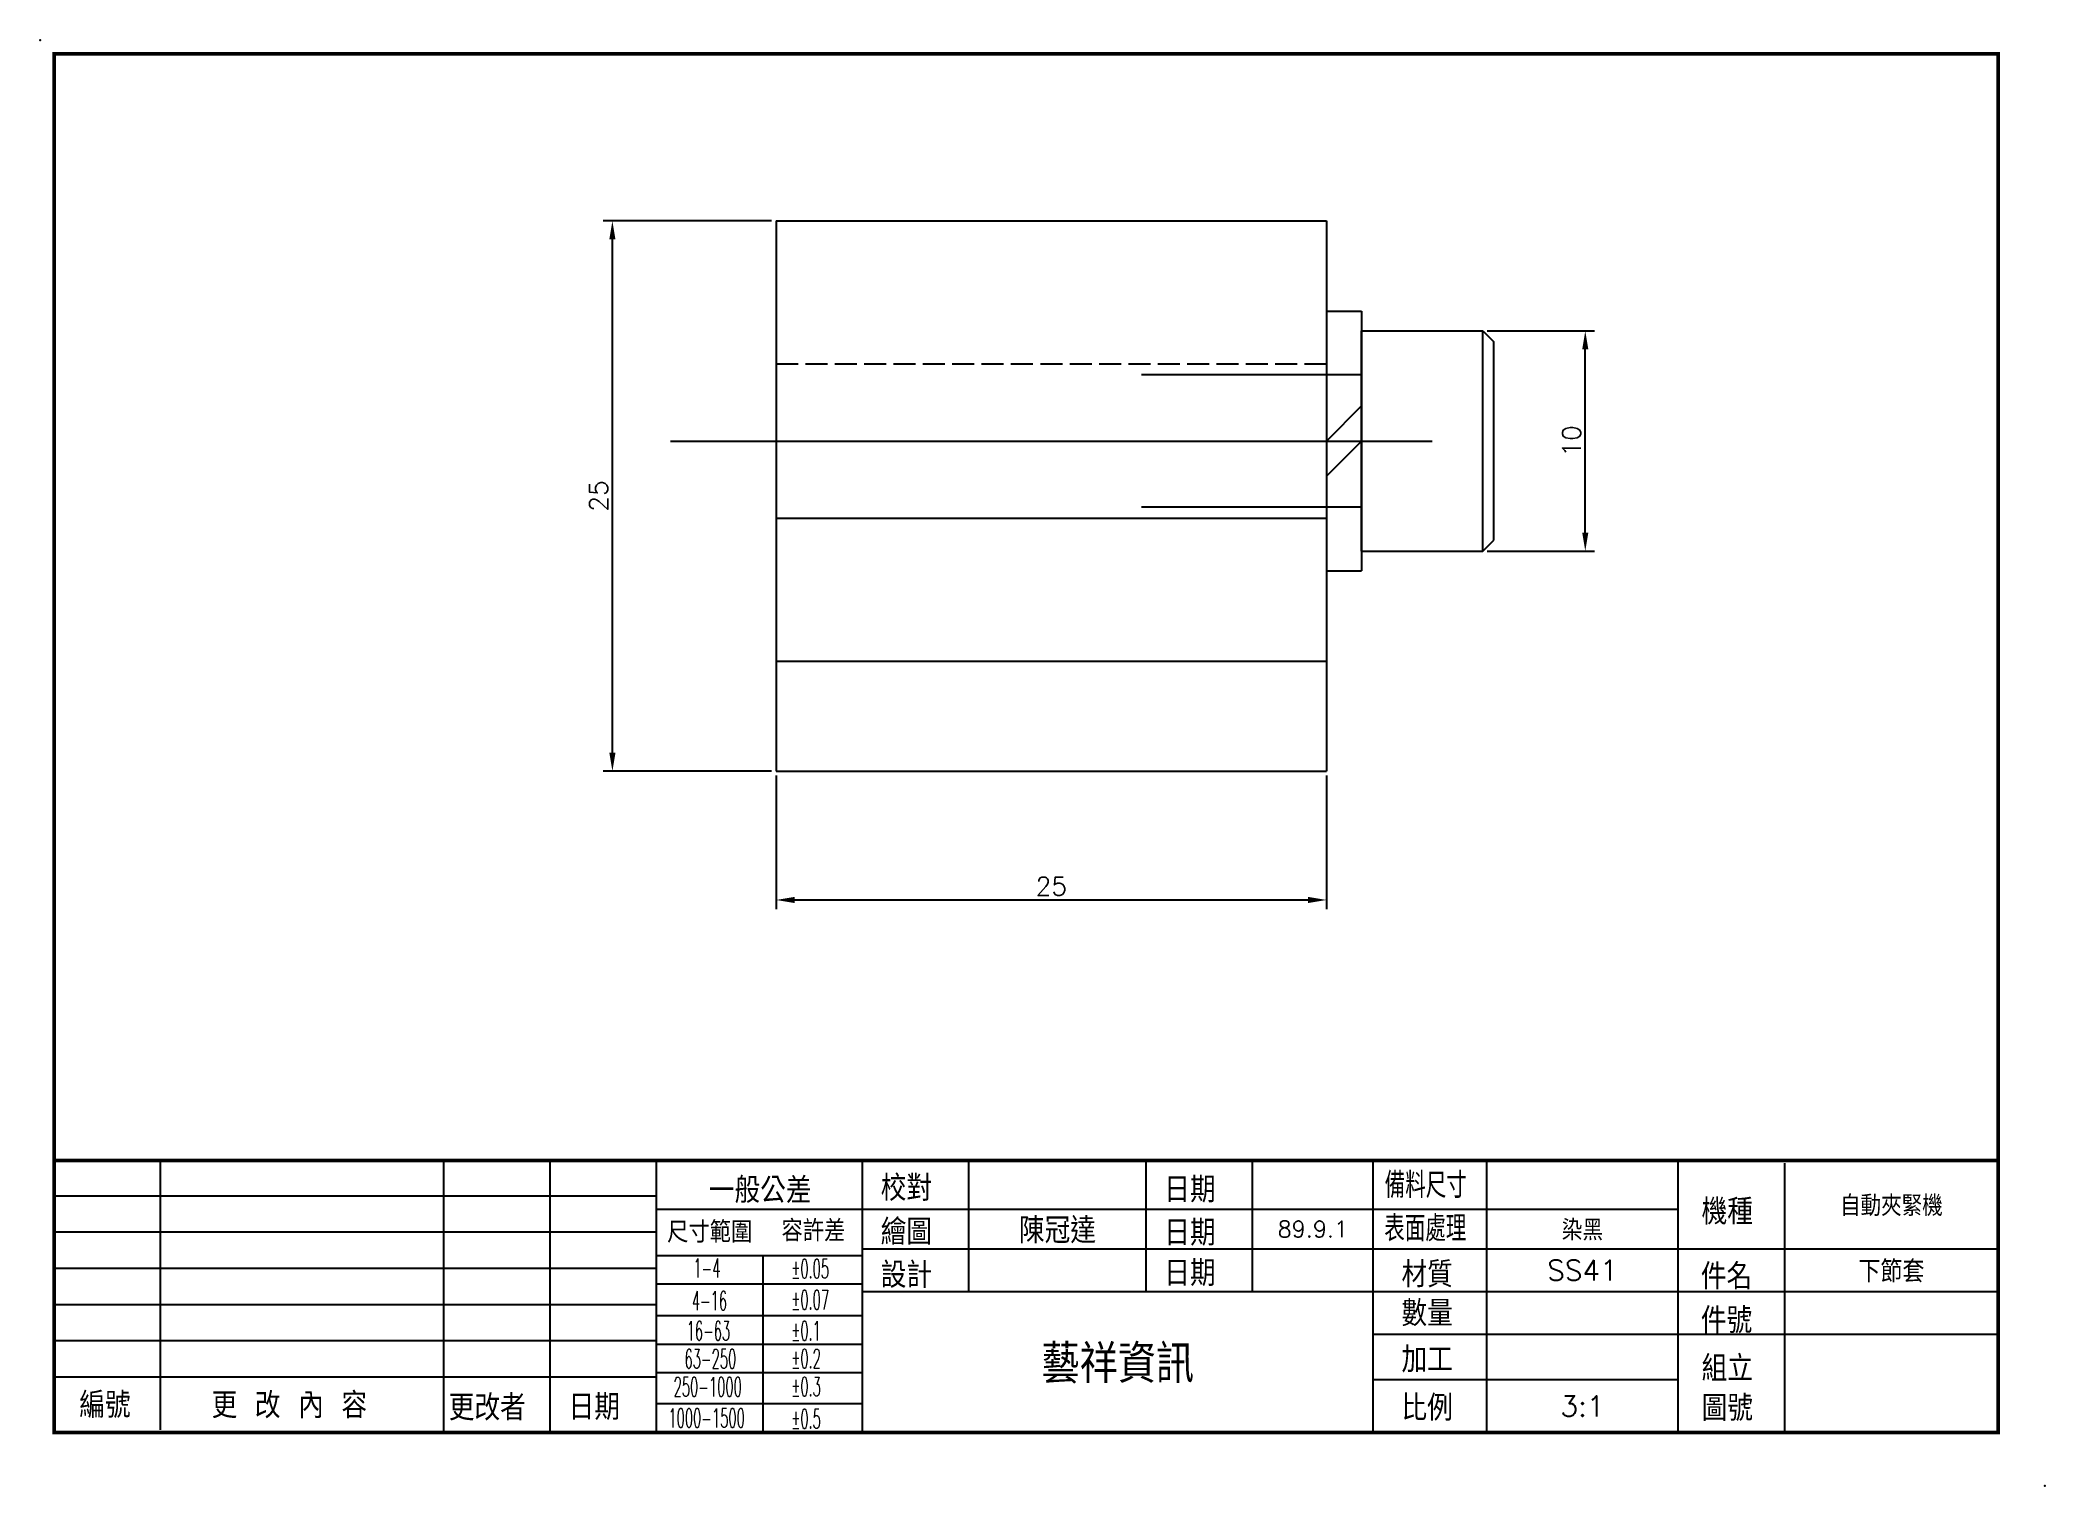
# Model space of a CAD drawing. Extents: x -158 to -66.9, y 839 to 904.7.
import ezdxf
from ezdxf.enums import TextEntityAlignment as Align

# ---------------------------------------------------------------- set-up
doc = ezdxf.new("R2010")
doc.units = 0
doc.header["$LTSCALE"] = 0.333333
doc.header["$MEASUREMENT"] = 0
doc.linetypes.add('DASHED', pattern=[4, 3, -1])
doc.layers.get('0').update_dxf_attribs({"linetype": 'CONTINUOUS'})
doc.layers.get('DEFPOINTS').update_dxf_attribs({"linetype": 'CONTINUOUS'})
for name, color, linetype in [('BORDER', 7, 'CONTINUOUS'), ('DIM', 2, 'CONTINUOUS'), ('SHEET', 7, 'CONTINUOUS')]:
    doc.layers.add(name, color=color, linetype=linetype)
doc.styles.add('CHINA', font='romans.shx', dxfattribs={"bigfont": 'chineset.shx'})
doc.styles.add('ROMANS', font='romans', dxfattribs={"width": 0.5})
doc.styles.get("Standard").update_dxf_attribs({"font": 'txt.shx', "bigfont": 'chineset.shx'})
doc.dimstyles.get("Standard").update_dxf_attribs({"dimtxt": 0.18, "dimasz": 0.18, "dimexe": 0.18, "dimexo": 0.0625, "dimgap": 0.09, "dimtad": 0, "dimtih": 1, "dimtoh": 1, "dimdec": 4, "dimzin": 0, "dimtxsty": 'STANDARD', "dimcen": 0.09, "dimazin": 3, "dimtfac": 1, "dimtdec": 4, "dimtofl": 0, "dimtmove": 0, "dimatfit": 3, "dimtolj": 1, "dimtzin": 0})

# ---------------------------------------------------------------- blocks, each defined once
blk = doc.blocks.new('A4')
for p in [(-134.41, 77.3), (138.88, -119.82)]:
    blk.add_point(p)
at = {"layer": 'SHEET'}
for p, q in [((-117.99, -112.19), (-117.99, -75.44)), ((-79.39, -112.56), (-79.39, -75.44)), ((-64.88, -112.56), (-64.88, -75.44)), ((-50.37, -112.56), (-50.37, -75.44)), ((-22.32, -112.56), (-22.32, -75.44)), ((-7.82, -93.33), (-7.82, -75.44)), ((16.36, -93.33), (16.36, -75.44)), ((30.87, -93.33), (30.87, -75.44)), ((47.31, -112.56), (47.31, -75.44)), ((62.79, -112.56), (62.79, -75.44)), ((88.9, -112.56), (88.9, -75.44)), ((103.41, -112.56), (103.41, -75.81)), ((-132.5, -80.27), (-50.37, -80.27)), ((-50.37, -82.1), (88.9, -82.1)), ((-132.5, -85.2), (-50.37, -85.2)), ((-132.5, -90.14), (-50.37, -90.14)), ((-50.37, -88.39), (-22.32, -88.39)), ((-35.86, -112.56), (-35.86, -88.39)), ((-22.32, -87.52), (132.5, -87.52)), ((-50.37, -92.25), (-22.32, -92.25)), ((-132.5, -95.07), (-50.37, -95.07)), ((-22.32, -93.33), (132.5, -93.33)), ((-50.37, -96.61), (-22.32, -96.61)), ((-132.5, -100), (-50.37, -100)), ((-50.37, -100.48), (-22.32, -100.48)), ((47.31, -99.13), (132.5, -99.13)), ((-132.5, -104.93), (-50.37, -104.93)), ((-50.37, -104.34), (-22.32, -104.34)), ((47.31, -105.31), (88.9, -105.31)), ((-50.37, -108.59), (-22.32, -108.59))]:
    blk.add_line(p, q, dxfattribs=at)
at = {"layer": 'SHEET', "const_width": 0.5}
blk.add_lwpolyline([(-132.5, -112.56), (-132.5, 75.44), (132.5, 75.44), (132.5, -112.56)], close=True, dxfattribs=at)
blk.add_lwpolyline([(-132.5, -75.44), (132.5, -75.44)], dxfattribs=at)
at = {"layer": 'SHEET', "color": 2, "style": 'CHINA'}
blk.add_text('一般公差', height=3.5, dxfattribs=at).set_placement((-36.25, -79.33), align=Align.MIDDLE)
for s, height, p in [('校對', 3.5, (-19.82, -80.96)), ('日期', 3.5, (18.84, -81.18)), ('機種', 3.5, (92.08, -84.19)), ('尺寸範圍', 2.901, (-48.93, -86.66)), ('容許差', 2.901, (-33.34, -86.48)), ('繪圖', 3.5, (-19.82, -86.95)), ('日期', 3.5, (18.84, -87.06)), ('設計', 3.5, (-19.82, -92.82)), ('日期', 3.5, (18.84, -92.58)), ('材質', 3.5, (51.17, -92.74)), ('件名', 3.5, (91.98, -93.02)), ('數量', 3.5, (51.17, -98.05)), ('件號', 3.5, (91.98, -99.02)), ('加工', 3.5, (51.17, -104.35)), ('組立', 3.5, (92.08, -105.55)), ('編號', 3.5, (-129.06, -110.55)), ('更 改 內 容', 3.5, (-111.03, -110.59)), ('更改者', 3.5, (-78.7, -110.9)), ('日期', 3.5, (-62.36, -110.83)), ('比例', 3.5, (51.17, -110.93)), ('圖號', 3.5, (92.08, -110.97))]:
    blk.add_text(s, height=height, dxfattribs=at).set_placement(p)
at = {"layer": 'SHEET', "color": 2}
for s, height, style, width, p in [('備料尺寸', 3.5, 'CHINA', 0.8, (48.88, -80.56)), ('表面處理', 3.5, 'CHINA', 0.8, (48.82, -86.47)), ('1-4', 2.611, 'ROMANS', 0.5, (-45.35, -91.42)), ('%%p0.05', 2.611, 'ROMANS', 0.5, (-32, -91.52)), ('4-16', 2.611, 'ROMANS', 0.5, (-45.57, -95.88)), ('%%p0.07', 2.611, 'ROMANS', 0.5, (-32, -95.75)), ('16-63', 2.611, 'ROMANS', 0.5, (-46.27, -99.99)), ('%%p0.1', 2.611, 'ROMANS', 0.5, (-32, -99.98)), ('63-250', 2.611, 'ROMANS', 0.5, (-46.56, -103.81)), ('%%p0.2', 2.611, 'ROMANS', 0.5, (-32, -103.78)), ('250-1000', 2.611, 'ROMANS', 0.5, (-48.04, -107.62)), ('%%p0.3', 2.611, 'ROMANS', 0.5, (-32, -107.59)), ('1000-1500', 2.611, 'ROMANS', 0.5, (-48.75, -111.87)), ('%%p0.5', 2.611, 'ROMANS', 0.5, (-32, -111.98))]:
    blk.add_text(s, height=height, dxfattribs=dict(at, style=style, width=width)).set_placement(p)
blk = doc.blocks.new('A4TZT')
at = {"layer": 'DIM', "color": 2, "linetype": 'CONTINUOUS', "style": 'CHINA'}
for tag, height, p in [('ITEM', 2.8, (117.95, -81.48)), ('DRAWER', 3.5, (4.27, -84.81)), ('DATE1', 2.24, (39.09, -84.81)), ('SURFACE', 2.8, (75.84, -84.81)), ('DESIGNER', 3.5, (4.26, -90.48)), ('DATE2', 2.24, (39.09, -90.43)), ('MATERIAL', 2.8, (75.84, -90.43)), ('PARTNAME', 3, (117.95, -90.43)), ('QTY', 2.8, (75.84, -96.23)), ('PNUM', 2.8, (117.95, -96.23)), ('COMPANY', 5.2, (12.49, -102.95)), ('COMNO', 2.8, (117.95, -105.85)), ('SCALE', 2.8, (75.84, -108.94))]:
    blk.add_attdef(tag, text='', height=height, dxfattribs=at).set_placement(p, align=Align.MIDDLE)
blk = doc.blocks.new('*D3')
at = {"color": 0, "linetype": 'BYBLOCK'}
for p, q in [((-124.542, 871.269), (-124.542, 865.202)), ((-99.542, 871.269), (-99.542, 865.202)), ((-123.708, 865.619), (-100.375, 865.619))]:
    blk.add_line(p, q, dxfattribs=at)
for points in [[(-123.708, 865.758), (-123.708, 865.48), (-124.542, 865.619)], [(-100.375, 865.758), (-100.375, 865.48), (-99.542, 865.619)]]:
    blk.add_solid(points, dxfattribs=at)
at = {"layer": 'DEFPOINTS', "color": 0, "linetype": 'BYBLOCK'}
for p in [(-124.542, 871.477), (-99.542, 871.477), (-99.542, 865.619)]:
    blk.add_point(p, dxfattribs=at)
at = {"color": 0, "linetype": 'BYBLOCK', "insert": (-112.042, 866.244), "char_height": 0.8333, "attachment_point": 5}
blk.add_mtext('\\A1;25', dxfattribs=at)
blk = doc.blocks.new('*D4')
at = {"color": 0, "linetype": 'BYBLOCK'}
for p, q in [((-124.75, 896.477), (-132.402, 896.477)), ((-131.986, 872.311), (-131.986, 895.644)), ((-124.75, 871.477), (-132.402, 871.477))]:
    blk.add_line(p, q, dxfattribs=at)
for points in [[(-132.125, 895.644), (-131.847, 895.644), (-131.986, 896.477)], [(-132.125, 872.311), (-131.847, 872.311), (-131.986, 871.477)]]:
    blk.add_solid(points, dxfattribs=at)
at = {"layer": 'DEFPOINTS', "color": 0, "linetype": 'BYBLOCK'}
for p in [(-131.986, 896.477), (-124.542, 896.477), (-124.542, 871.477)]:
    blk.add_point(p, dxfattribs=at)
at = {"color": 0, "linetype": 'BYBLOCK', "insert": (-132.611, 883.977), "char_height": 0.8333, "attachment_point": 5, "rotation": 90}
blk.add_mtext('\\A1;25', dxfattribs=at)
blk = doc.blocks.new('*D5')
at = {"color": 0, "linetype": 'BYBLOCK'}
for p, q in [((-92.233, 891.477), (-87.364, 891.477)), ((-87.781, 882.311), (-87.781, 890.644)), ((-92.233, 881.477), (-87.364, 881.477))]:
    blk.add_line(p, q, dxfattribs=at)
for points in [[(-87.92, 890.644), (-87.642, 890.644), (-87.781, 891.477)], [(-87.92, 882.311), (-87.642, 882.311), (-87.781, 881.477)]]:
    blk.add_solid(points, dxfattribs=at)
at = {"layer": 'DEFPOINTS', "color": 0, "linetype": 'BYBLOCK'}
for p in [(-92.442, 891.477), (-87.781, 891.477), (-92.442, 881.477)]:
    blk.add_point(p, dxfattribs=at)
at = {"color": 0, "linetype": 'BYBLOCK', "insert": (-88.406, 886.477), "char_height": 0.8333, "attachment_point": 5, "rotation": 90}
blk.add_mtext('\\A1;10', dxfattribs=at)

msp = doc.modelspace()

# ---------------------------------------------------------------- linework, layer by layer
at = {"color": 7, "linetype": 'CONTINUOUS'}
for p, q in [((-124.54162, 896.47719), (-124.54162, 871.47719)), ((-124.54162, 896.47719), (-99.54162, 896.47719)), ((-99.54162, 896.47719), (-99.54162, 871.47719)), ((-99.54162, 892.37719), (-97.94162, 892.37719)), ((-99.54162, 892.37719), (-99.54162, 880.57719)), ((-97.94162, 892.37719), (-97.94162, 880.57719)), ((-97.94161, 881.47719), (-97.94161, 891.47719)), ((-97.94161, 891.47719), (-92.44161, 891.47719)), ((-92.44161, 881.4772), (-92.44161, 891.4772)), ((-92.44161, 891.47719), (-91.94161, 890.97719)), ((-91.94161, 881.97719), (-91.94161, 890.97719)), ((-97.94161, 889.47719), (-107.94161, 889.47719)), ((-97.94162, 888.07719), (-99.54162, 886.47719)), ((-129.34114, 886.47719), (-94.7421, 886.47719)), ((-97.94162, 886.47718), (-99.54162, 884.87718)), ((-124.54162, 882.97719), (-99.54162, 882.97719)), ((-97.94161, 883.47719), (-107.94161, 883.47719)), ((-92.44161, 881.47719), (-91.94161, 881.97719)), ((-97.94161, 881.47719), (-92.44161, 881.47719)), ((-99.54162, 880.57719), (-97.94162, 880.57719)), ((-124.54162, 876.47719), (-99.54162, 876.47719)), ((-124.54162, 871.47719), (-99.54162, 871.47719))]:
    msp.add_line(p, q, dxfattribs=at)
at = {"color": 3, "linetype": 'DASHED'}
msp.add_line((-124.54162, 889.97719), (-99.54162, 889.97719), dxfattribs=at)

# ---------------------------------------------------------------- block references
at = {"layer": 'BORDER', "xscale": 0.333333333333333, "yscale": 0.333333333333333, "zscale": 0.333333333333333}
msp.add_blockref('A4', (-113.18892, 878.93066), dxfattribs=at)
at = {"layer": 'BORDER'}
ref = msp.add_blockref('A4TZT', (-113.18892, 878.93066), dxfattribs=dict(at, xscale=0.333333333333333, yscale=0.333333333333333, zscale=0.333333333333333))
ref.add_attrib('DRAWER', '陳冠達', dxfattribs={"layer": 'DIM', "color": 2, "linetype": 'CONTINUOUS', "height": 1.166667, "style": 'CHINA'}).set_placement((-111.76452, 850.65997), align=Align.MIDDLE)
ref.add_attrib('COMPANY', '藝祥資訊', dxfattribs={"layer": 'DIM', "color": 2, "linetype": 'CONTINUOUS', "height": 1.733333, "style": 'CHINA'}).set_placement((-109.02425, 844.61527), align=Align.MIDDLE)
ref.add_attrib('DATE1', '89.9.1', dxfattribs={"layer": 'DIM', "color": 2, "linetype": 'CONTINUOUS', "height": 0.746667, "style": 'CHINA'}).set_placement((-100.15868, 850.65997), align=Align.MIDDLE)
ref.add_attrib('SURFACE', '染黑', dxfattribs={"layer": 'DIM', "color": 2, "linetype": 'CONTINUOUS', "height": 0.933333, "style": 'CHINA'}).set_placement((-87.90807, 850.65997), align=Align.MIDDLE)
ref.add_attrib('MATERIAL', 'SS41', dxfattribs={"layer": 'DIM', "color": 2, "linetype": 'CONTINUOUS', "height": 0.933333, "style": 'CHINA'}).set_placement((-87.90807, 848.78864), align=Align.MIDDLE)
ref.add_attrib('SCALE', '3:1', dxfattribs={"layer": 'DIM', "color": 2, "linetype": 'CONTINUOUS', "height": 0.933333, "style": 'CHINA'}).set_placement((-87.90807, 842.61799), align=Align.MIDDLE)
ref.add_attrib('PARTNAME', '下節套', dxfattribs={"layer": 'DIM', "color": 2, "linetype": 'CONTINUOUS', "height": 1, "style": 'CHINA'}).set_placement((-73.87118, 848.78864), align=Align.MIDDLE)
ref.add_attrib('ITEM', '自動夾緊機', dxfattribs={"layer": 'DIM', "color": 2, "linetype": 'CONTINUOUS', "height": 0.933333, "style": 'CHINA'}).set_placement((-73.87118, 851.7707), align=Align.MIDDLE)

# ---------------------------------------------------------------- dimensions: what is measured, and where the dimension line sits
at = {"layer": 'DIM'}
for base, p1, p2, picture, middle in [((-131.98577, 896.47719), (-124.54162, 871.47719), (-124.54162, 896.47719), '*D4', (-132.61077, 883.97719)), ((-87.78103, 891.4772), (-92.44161, 881.4772), (-92.44161, 891.4772), '*D5', (-88.40603, 886.4772))]:
    dim = msp.add_linear_dim(base=base, p1=p1, p2=p2, angle=90, dimstyle='STANDARD', override={"dimscale": 0.333333, "dimtxt": 2.5, "dimasz": 2.5, "dimexe": 1.25, "dimexo": 0.625, "dimgap": 0.625, "dimtad": 1, "dimtih": 0, "dimtoh": 0, "dimzin": 8, "dimcen": 2.5, "dimtdec": 8, "dimtofl": 1}, dxfattribs=at)
    dim.commit()
    dim.dimension.update_dxf_attribs({"geometry": picture, "text_midpoint": middle})
dim = msp.add_linear_dim(base=(-99.54162, 865.61897), p1=(-124.54162, 871.47719), p2=(-99.54162, 871.47719), dimstyle='STANDARD', override={"dimscale": 0.333333, "dimtxt": 2.5, "dimasz": 2.5, "dimexe": 1.25, "dimexo": 0.625, "dimgap": 0.625, "dimtad": 1, "dimtih": 0, "dimtoh": 0, "dimzin": 8, "dimcen": 2.5, "dimtdec": 8, "dimtofl": 1}, dxfattribs=at)
dim.commit()
dim.dimension.update_dxf_attribs({"geometry": '*D3', "text_midpoint": (-112.04162, 866.24397)})

doc.saveas('drawing.dxf')
